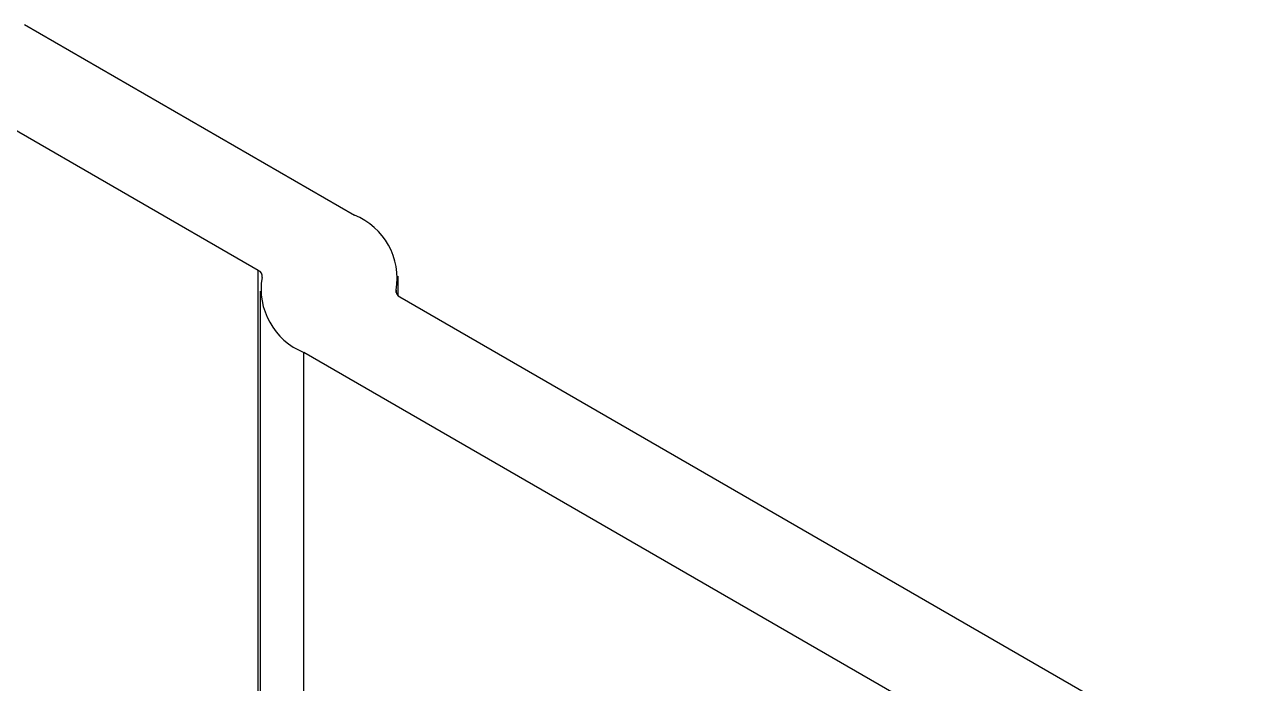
# Model space of a CAD drawing. Extents: x -976302 to -776254, y 5665 to 231437.
# Drawn here: x -791648.3 to -791557.6, y 91616.3 to 91665.1 of the extents above; entities that cross this region are included whole.
import ezdxf

# ---------------------------------------------------------------- set-up
doc = ezdxf.new("R2010")
doc.units = 0
doc.header["$LTSCALE"] = 1000
doc.header["$MEASUREMENT"] = 0
doc.layers.add('暖通', color=7, linetype='Continuous')

msp = doc.modelspace()

# ---------------------------------------------------------------- linework, layer by layer
at = {"layer": '暖通', "color": 7}
for p, q in [((-791648.336, 91665.106), (-791623.917, 91651.009)), ((-791648.336, 91665.106), (-791623.917, 91651.009)), ((-791631.033, 91646.901), (-791655.453, 91660.998)), ((-791631.033, 91646.901), (-791655.453, 91660.998)), ((-791631.033, 91401.171), (-791631.033, 91646.901)), ((-791631.033, 91401.171), (-791631.033, 91646.901)), ((-791620.674, 91645.048), (-791620.674, 91646.49)), ((-791620.674, 91645.048), (-791620.674, 91646.49)), ((-791630.897, 91645.362), (-791630.897, 91401.249)), ((-791630.897, 91645.362), (-791630.897, 91401.249)), ((-791620.82, 91645.268), (-791620.82, 91645.456)), ((-791620.82, 91645.268), (-791620.82, 91645.456)), ((-791620.539, 91644.951), (-791557.648, 91608.645)), ((-791620.539, 91644.951), (-791557.648, 91608.645)), ((-791564.764, 91604.537), (-791627.655, 91640.843)), ((-791627.655, 91403.121), (-791627.655, 91640.843)), ((-791564.764, 91604.537), (-791627.655, 91640.843)), ((-791627.655, 91403.121), (-791627.655, 91640.843))]:
    msp.add_line(p, q, dxfattribs=at)
for centre, radius, start, end in [((-791625.819, 91646.309), 5.071, 350.31685, 67.96985), ((-791625.819, 91646.309), 5.071, 350.31685, 67.96985), ((-791631.206, 91646.474), 0.461, 350.31685, 67.96985), ((-791631.206, 91646.474), 0.461, 350.31685, 67.96985), ((-791625.753, 91645.543), 5.071, 170.31685, 247.96985), ((-791625.753, 91645.543), 5.071, 170.31685, 247.96985), ((-791620.366, 91645.378), 0.461, 170.31685, 247.96985), ((-791620.366, 91645.378), 0.461, 170.31685, 247.96985)]:
    msp.add_arc(centre, radius, start, end, dxfattribs=at)

doc.saveas('drawing.dxf')
